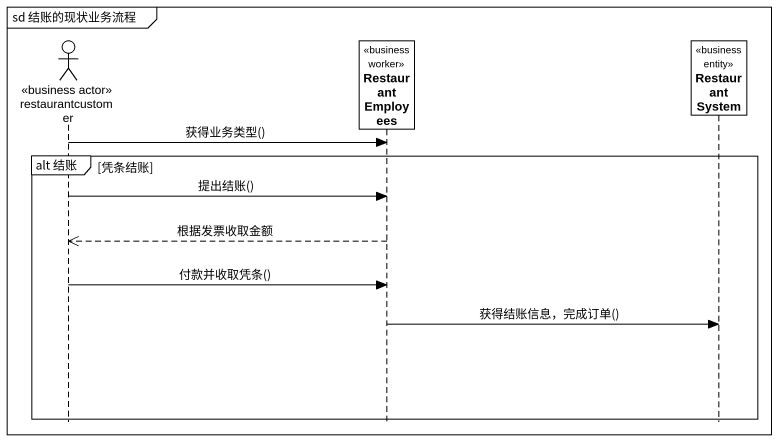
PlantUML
@startuml
mainframe sd 结账的现状业务流程
hide footbox
actor restaurantcustomer <<business actor>>
participant RestaurantEmployees <<business worker>>
participant RestaurantSystem <<business entity>>

restaurantcustomer -> RestaurantEmployees : 获得业务类型()
group alt 结账 [凭条结账]
  restaurantcustomer -> RestaurantEmployees : 提出结账()
  RestaurantEmployees -->> restaurantcustomer : 根据发票收取金额
  restaurantcustomer -> RestaurantEmployees : 付款并收取凭条()
  RestaurantEmployees -> RestaurantSystem : 获得结账信息，完成订单()
end
@enduml
